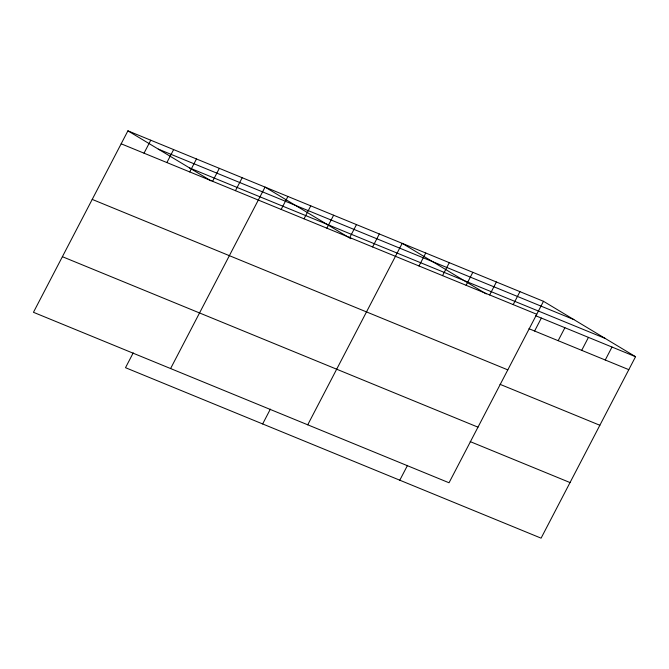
<?xml version="1.0" encoding="UTF-8"?>
<svg xmlns="http://www.w3.org/2000/svg" width="669" height="669" viewBox="0 0 669 669"><rect width="100%" height="100%" fill="white"/><g stroke="black" fill="none" stroke-linecap="round" stroke-linejoin="round"><path stroke-width="1" d="M543.496 301.309L127.913 130.84L33.45 312.298L449.033 482.767L543.496 301.309L635.55 356.702L541.087 538.16L125.504 367.691L133.223 352.864M144.019 153.176L150.768 140.214M166.882 162.55L173.631 149.588M189.737 171.933L196.485 158.963M212.591 181.307L219.34 168.345M235.446 190.682L242.195 177.72M170.595 368.552L265.058 187.094L350.857 238.724M281.164 209.43L287.913 196.469M304.019 218.805L310.767 205.843M326.873 228.179L333.622 215.217M349.736 237.562L356.485 224.592M262.649 423.945L270.368 409.119M372.591 246.936L379.34 233.974M307.732 424.807L402.194 243.349L486.212 293.9M418.995 265.969L425.743 253.007M442.544 275.628L449.292 262.666M466.092 285.287L472.841 272.325M489.649 294.945L496.398 281.983M399.786 480.2L407.513 465.373M513.198 304.612L519.947 291.642M534.606 331.021L541.355 318.059M558.155 340.68L564.904 327.718M581.704 350.347L588.452 337.377M605.253 360.006L612.001 347.044M158.294 149.12L573.868 319.59M189.595 167.952L605.169 338.422M121.164 143.802L536.747 314.271M535.702 315.743L635.55 356.702M528.953 328.705L628.801 369.664M92.222 199.404L507.796 369.873M500.002 384.307L599.859 425.267M62.393 256.695L477.975 427.165M470.182 441.599L570.03 482.558M127.913 130.84L211.036 180.856"/></g></svg>
